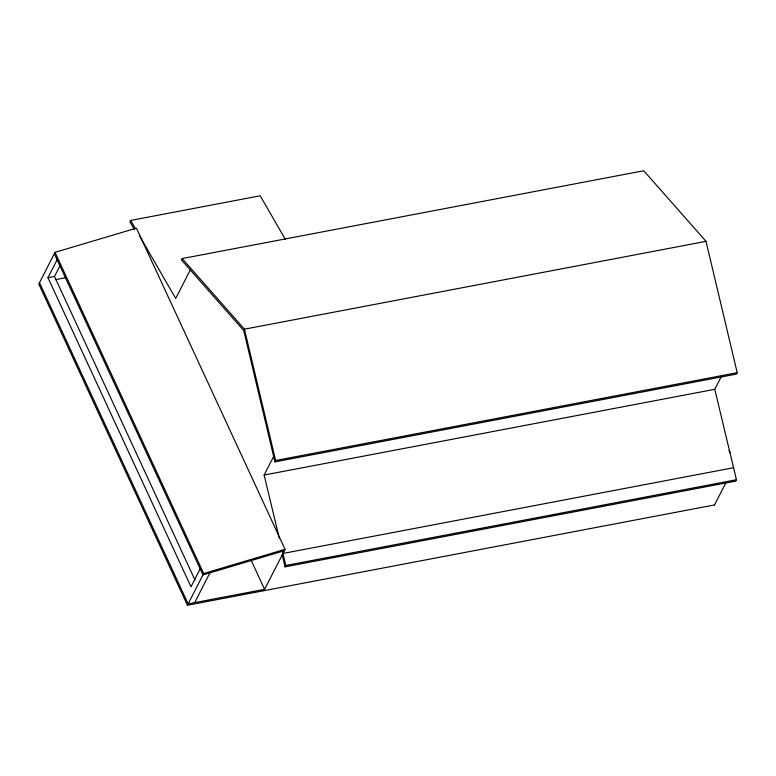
<?xml version="1.0" encoding="UTF-8"?>
<svg xmlns="http://www.w3.org/2000/svg" width="776" height="776" viewBox="0 0 776 776"><rect width="100%" height="100%" fill="white"/><g stroke="black" fill="none" stroke-linecap="round" stroke-linejoin="round"><path stroke-width="1.16" d="M263.889 590.701L285.064 549.33L136.43 228.134L55.038 252.336L38.8 284.065L187.443 605.251L714.55 504.924M200.169 568.856L190.993 586.792L47.947 277.692L57.123 259.766M194.999 580.041L54.504 276.45L60.373 264.985M285.413 239.483L260.193 195.785L130.659 220.433L129.951 221.81L134.529 229.744M182.185 258.563L181.477 259.95L243.742 330.557L274.927 461.885L736.492 374.071L737.2 372.684L706.014 241.355L643.75 170.749L182.185 258.563L244.45 329.179L275.635 460.507L274.927 461.885M190.45 269.631L175.696 298.459L139.389 235.564M187.443 605.251L203.671 573.532L285.064 549.33M194.698 602.622L209.947 572.833M279.331 538.389L264.131 475.048L273.782 456.181M721.205 376.729L714.774 389.31L736.443 479.733L735.735 481.11L285.093 566.849L285.801 565.471L282.163 550.174M714.531 504.963L725.87 482.798M284.355 550.708L202.963 574.909L54.33 253.713M47.947 277.692L54.504 276.45M55.532 279.632L66.203 277.604M244.45 329.179L706.014 241.355M275.635 460.507L737.2 372.684M264.131 475.048L714.774 389.31M282.949 553.463L733.592 467.724M285.801 565.471L736.443 479.733M130.659 220.433L135.237 228.357M728.955 450.449L729.973 452.641M250.852 559.622L264.597 589.323L188.141 603.873L39.508 282.677M55.038 252.336L203.671 573.532M282.241 554.84L285.093 566.849"/></g></svg>
